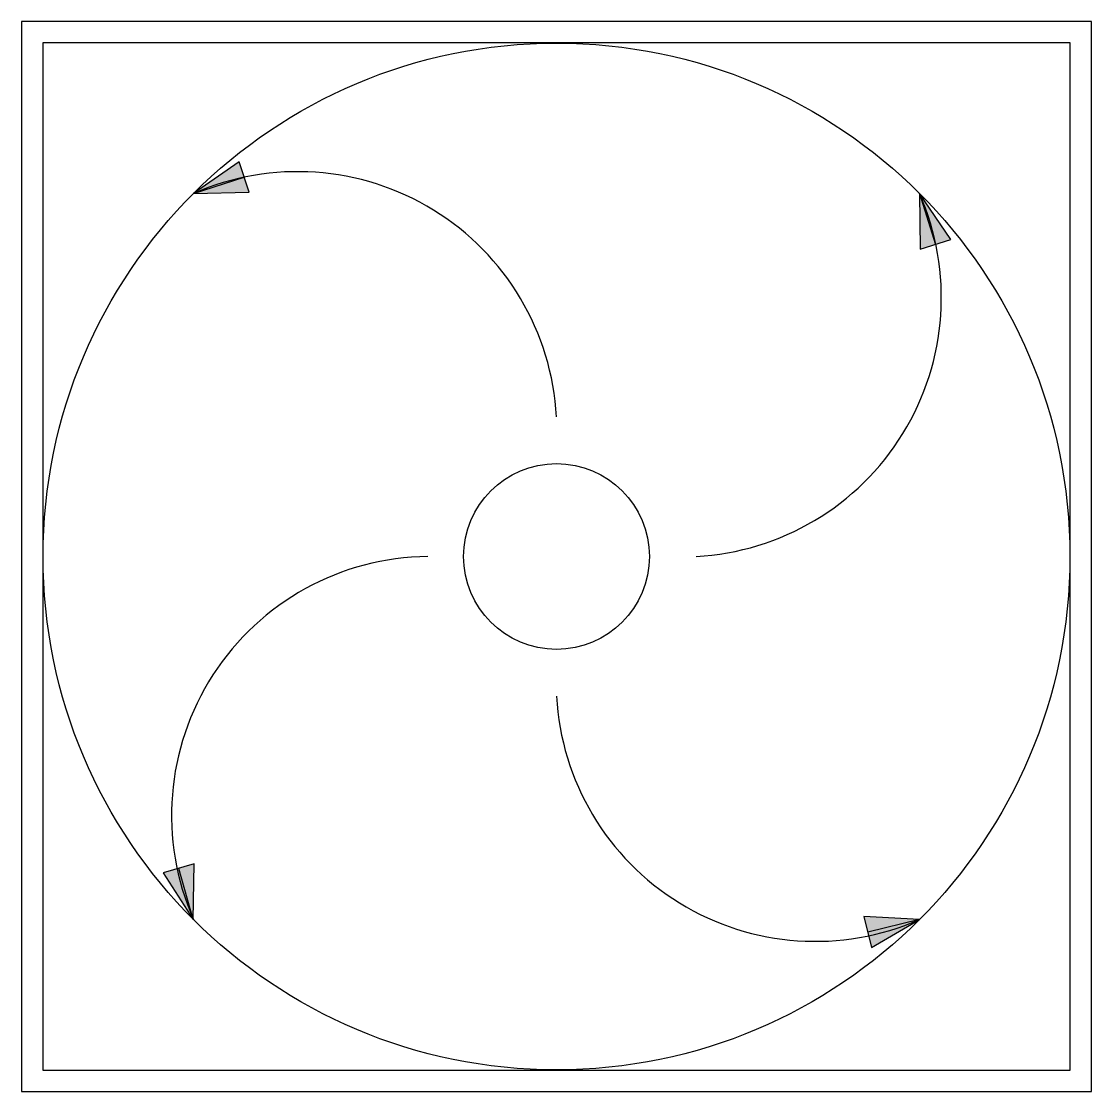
# Model space of a CAD drawing. Header units: millimetres. Extents: x 0 to 1000, y 0 to 1000.
import ezdxf

# ---------------------------------------------------------------- set-up
doc = ezdxf.new("R2010")
doc.units = ezdxf.units.MM
doc.layers.get('0').update_dxf_attribs({"color": 2})
doc.layers.add('1', color=1, linetype='Continuous')
doc.layers.add('2', color=7, linetype='Continuous')

msp = doc.modelspace()

# ---------------------------------------------------------------- hatches: boundary and pattern name
at = {"layer": '2'}
for points in [[(160.8, 839.2), (212.8, 840.4), (203.6, 868.8)], [(839.2, 839.2), (839.9, 787.2), (868.4, 796.1)], [(160.6, 160.7), (161.4, 212.7), (132.6, 204.5)], [(839.2, 160.8), (787.2, 163.6), (794.3, 134.5)]]:
    msp.add_hatch(color=256, dxfattribs=at).paths.add_polyline_path(points)

# ---------------------------------------------------------------- linework, layer by layer
at = {"color": 2}
msp.add_lwpolyline([(0, 0), (1000, 0), (1000, 1000), (0, 1000)], close=True, dxfattribs=at)
at = {"layer": '1', "color": 1}
for p, q in [((980, 980), (20, 980)), ((20, 980), (20, 20)), ((980, 20), (980, 980)), ((20, 20), (980, 20))]:
    msp.add_line(p, q, dxfattribs=at)
at = {"layer": '2'}
for p, q in [((203.6, 868.8), (160.8, 839.2)), ((212.8, 840.4), (203.6, 868.8)), ((212.8, 840.4), (203.6, 868.8)), ((160.8, 839.2), (208.2, 854.6)), ((160.8, 839.2), (212.8, 840.4)), ((868.4, 796.1), (839.2, 839.2)), ((839.2, 839.2), (839.9, 787.2)), ((839.2, 839.2), (854.1, 791.6)), ((839.9, 787.2), (868.4, 796.1)), ((839.9, 787.2), (868.4, 796.1)), ((161.4, 212.7), (132.6, 204.5)), ((161.4, 212.7), (132.6, 204.5)), ((160.6, 160.7), (161.4, 212.7)), ((132.6, 204.5), (160.6, 160.7)), ((160.6, 160.7), (147, 208.6)), ((787.2, 163.6), (794.3, 134.5)), ((787.2, 163.6), (794.3, 134.5)), ((839.2, 160.8), (787.2, 163.6)), ((839.2, 160.8), (790.8, 149)), ((794.3, 134.5), (839.2, 160.8))]:
    msp.add_line(p, q, dxfattribs=at)
for radius in [479.7, 86.8]:
    msp.add_circle((500, 500), radius, dxfattribs=at)
for centre, radius, start, end in [((258.2, 617.5), 242.1, 3.065, 113.7216), ((617.5, 741.8), 242.1, 273.065, 23.7216), ((382.1, 258.2), 241.8, 90.5499, 203.7667), ((741.8, 382.5), 242.1, 183.065, 293.7216)]:
    msp.add_arc(centre, radius, start, end, dxfattribs=at)

doc.saveas('drawing.dxf')
